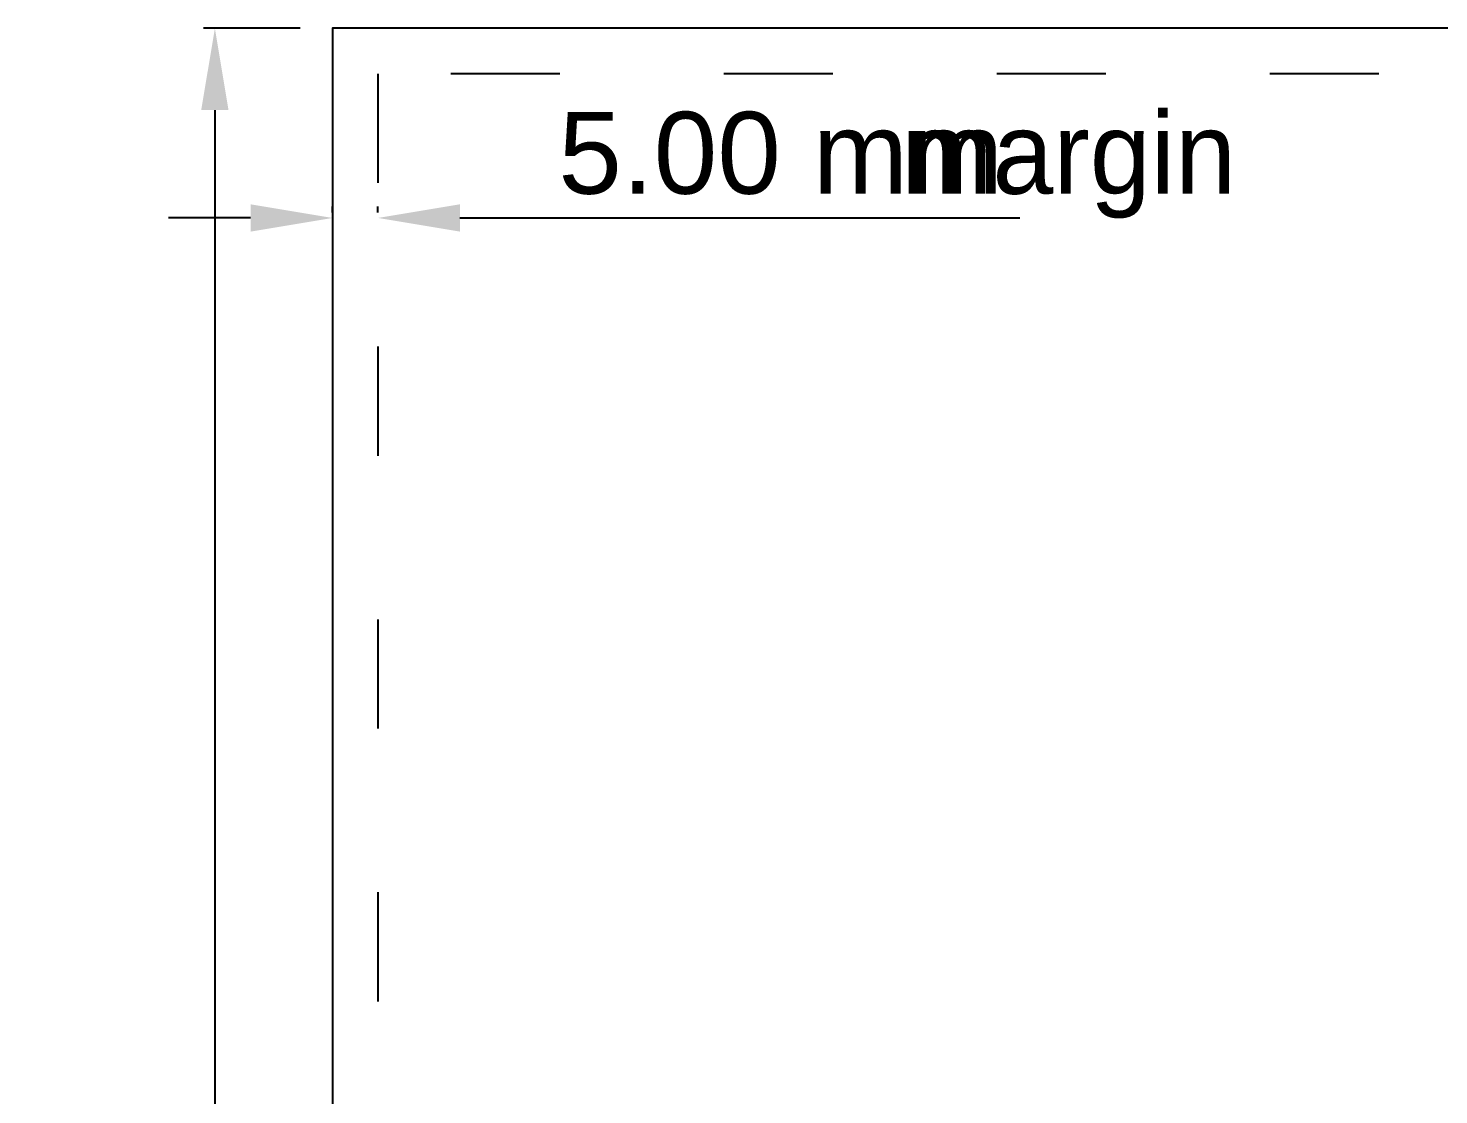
# Model space of a CAD drawing. Header units: millimetres. Extents: x 1134 to 5129, y -2137 to 2987.
# Drawn here: x 4227.1 to 4382.1, y 1824.2 to 1941.4 of the extents above; entities that cross this region are included whole.
import ezdxf

# ---------------------------------------------------------------- set-up
doc = ezdxf.new("R2010")
doc.units = ezdxf.units.MM
doc.linetypes.add('ACAD_ISO03W100', pattern=[30, 12, -18])
doc.layers.add('layout', color=3, linetype='Continuous', true_color=0x00ff00)
doc.styles.add('ARIAL', font='arial.ttf')
doc.dimstyles.new('ARIAL', dxfattribs={"dimtxt": 9, "dimasz": 9, "dimexe": 1.25, "dimexo": 0.625, "dimgap": 2.5, "dimtad": 1, "dimtoh": 1, "dimzin": 1, "dimdsep": 46, "dimtxsty": 'ARIAL', "dimcen": 2.5, "dimadec": 0, "dimazin": 0, "dimtfac": 1, "dimtdec": 4, "dimtix": 1, "dimtofl": 0, "dimtmove": 1, "dimatfit": 3, "dimfxl": 1, "dimtolj": 1, "dimtzin": 1, "dimarcsym": 0})

# ---------------------------------------------------------------- blocks, each defined once
blk = doc.blocks.new('*D1')
at = {"layer": 'Defpoints', "color": 0, "transparency": 16777216}
for p in [(4257.58, 1941.43), (4247.58, 1641.43), (4257.58, 1641.43)]:
    blk.add_point(p, dxfattribs=at)
at = {"layer": 'layout', "color": 0, "lineweight": -2, "transparency": 16777216}
for p, q in [((4256.96, 1941.43), (4246.33, 1941.43)), ((4247.58, 1932.43), (4247.58, 1650.43)), ((4256.96, 1641.43), (4246.33, 1641.43))]:
    blk.add_line(p, q, dxfattribs=at)
at = {"layer": 'layout', "color": 0, "transparency": 16777216}
for points in [[(4249.08, 1932.43), (4246.08, 1932.43), (4247.58, 1941.43)], [(4246.08, 1650.43), (4249.08, 1650.43), (4247.58, 1641.43)]]:
    blk.add_solid(points, dxfattribs=at)
at = {"layer": 'layout', "color": 0, "transparency": 16777216, "insert": (4240.49, 1791.43), "char_height": 9, "attachment_point": 5, "rotation": 90, "style": 'ARIAL'}
blk.add_mtext('\\A1;300.00 mm', dxfattribs=at)
blk = doc.blocks.new('*D7')
at = {"layer": 'Defpoints', "color": 0, "transparency": 16777216}
for p in [(4260.5, 1920.56), (4265.5, 1920.57), (4265.5, 1920.56)]:
    blk.add_point(p, dxfattribs=at)
at = {"layer": 'layout', "color": 0, "lineweight": -2, "transparency": 16777216}
for p, q in [((4251.5, 1920.57), (4242.5, 1920.57)), ((4260.5, 1921.18), (4260.5, 1921.82)), ((4265.5, 1921.18), (4265.5, 1921.82)), ((4274.5, 1920.57), (4336.04, 1920.57))]:
    blk.add_line(p, q, dxfattribs=at)
at = {"layer": 'layout', "color": 0, "transparency": 16777216}
for points in [[(4251.5, 1919.07), (4251.5, 1922.07), (4260.5, 1920.57)], [(4274.5, 1922.07), (4274.5, 1919.07), (4265.5, 1920.57)]]:
    blk.add_solid(points, dxfattribs=at)
at = {"layer": 'layout', "color": 0, "transparency": 16777216, "insert": (4309.77, 1927.67), "char_height": 9, "attachment_point": 5, "style": 'ARIAL'}
blk.add_mtext('\\A1;5.00 mm', dxfattribs=at)
blk = doc.blocks.new('*D8')
at = {"layer": 'Defpoints', "color": 0, "transparency": 16777216}
for p in [(4260.5, 1920.56), (4265.5, 1920.57), (4265.5, 1920.56)]:
    blk.add_point(p, dxfattribs=at)
at = {"layer": 'layout', "color": 0, "lineweight": -2, "transparency": 16777216}
for p, q in [((4251.5, 1920.57), (4242.5, 1920.57)), ((4260.5, 1921.18), (4260.5, 1921.82)), ((4265.5, 1921.18), (4265.5, 1921.82)), ((4274.5, 1920.57), (4336.04, 1920.57))]:
    blk.add_line(p, q, dxfattribs=at)
at = {"layer": 'layout', "color": 0, "transparency": 16777216}
for points in [[(4251.5, 1919.07), (4251.5, 1922.07), (4260.5, 1920.57)], [(4274.5, 1922.07), (4274.5, 1919.07), (4265.5, 1920.57)]]:
    blk.add_solid(points, dxfattribs=at)
at = {"layer": 'layout', "color": 0, "transparency": 16777216, "insert": (4309.77, 1927.67), "char_height": 9, "attachment_point": 5, "style": 'ARIAL'}
blk.add_mtext('\\A1;5.00 mm', dxfattribs=at)

msp = doc.modelspace()

# ---------------------------------------------------------------- linework, layer by layer
at = {"layer": 'layout'}
msp.add_lwpolyline([(4260.496, 1641.433), (4560.496, 1641.433), (4560.496, 1941.433), (4260.496, 1941.433)], close=True, dxfattribs=at)
at = {"layer": 'layout', "linetype": 'ACAD_ISO03W100'}
msp.add_lwpolyline([(4265.496, 1646.433), (4555.496, 1646.433), (4555.496, 1936.433), (4265.496, 1936.433)], close=True, dxfattribs=at)

# ---------------------------------------------------------------- texts
at = {"layer": 'layout', "insert": (4323, 1932.227), "char_height": 9, "width": 92.73913, "attachment_point": 1}
msp.add_mtext('margin', dxfattribs=at)

# ---------------------------------------------------------------- dimensions: what is measured, and where the dimension line sits
at = {"layer": 'layout'}
dim = msp.add_linear_dim(base=(4247.582, 1641.433), p1=(4257.582, 1941.433), p2=(4257.582, 1641.433), angle=90, text='<> mm', dimstyle='ARIAL', override={"dimscale": 1, "dimtxt": 9, "dimasz": 9, "dimexe": 1.25, "dimexo": 0.625, "dimgap": 2.5, "dimtad": 1, "dimtih": 0, "dimtoh": 0, "dimdec": 2, "dimlfac": 1, "dimzin": 1, "dimtxsty": 'ARIAL', "dimsah": 0, "dimcen": 2.5, "dimazin": 1, "dimtix": 0, "dimtmove": 0, "dimtzin": 1}, dxfattribs=at)
dim.commit()
dim.dimension.update_dxf_attribs({"geometry": '*D1', "text_midpoint": (4240.488, 1791.433)})
for picture in ['*D7', '*D8']:
    dim = msp.add_linear_dim(base=(4265.496, 1920.571), p1=(4260.496, 1920.555), p2=(4265.496, 1920.555), text='<> mm', dimstyle='ARIAL', override={"dimscale": 1, "dimtxt": 9, "dimasz": 9, "dimexe": 1.25, "dimexo": 0.625, "dimgap": 2.5, "dimtad": 1, "dimtih": 0, "dimtoh": 0, "dimdec": 2, "dimlfac": 1, "dimzin": 1, "dimtxsty": 'ARIAL', "dimsah": 0, "dimcen": 2.5, "dimazin": 1, "dimtix": 0, "dimtmove": 0, "dimtzin": 1}, dxfattribs=at)
    dim.commit()
    dim.dimension.update_dxf_attribs({"geometry": picture, "text_midpoint": (4309.77, 1927.666)})

doc.saveas('drawing.dxf')
